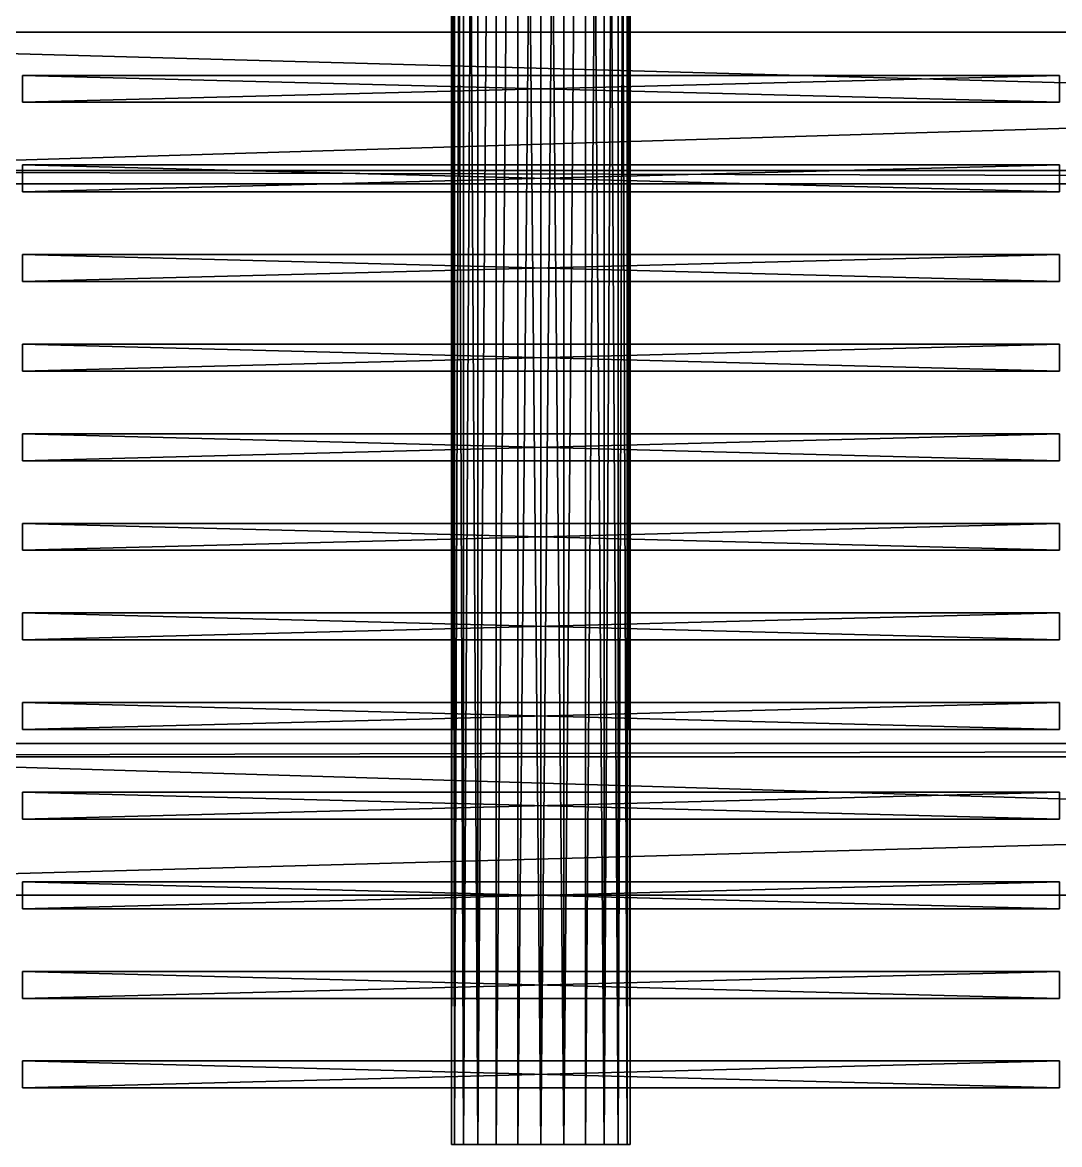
# Model space of a CAD drawing. Extents: x 0 to 11.1, y 0 to 8.
# Drawn here: x 1.344 to 1.864, y 0 to 0.564 of the extents above; entities that cross this region are included whole.
import ezdxf

# ---------------------------------------------------------------- set-up
doc = ezdxf.new("R2010")
doc.units = 0
doc.header["$LTSCALE"] = 0.0254
doc.layers.get('0').update_dxf_attribs({"color": 13, "linetype": 'CONTINUOUS'})

# ---------------------------------------------------------------- blocks, each defined once
blk = doc.blocks.new('GRUPO_326')
at = {"color": 0}
for p, q in [((0, 0, 0.04486), (0, 1.24961, 0.04486)), ((0, 0, 0.04486), (0, 1.24961, 0.04486)), ((0.00153, 0, 0.03325), (0.00153, 1.24961, 0.03325)), ((0.00153, 0, 0.05647), (0.00153, 1.24961, 0.05647)), ((0.00153, 0, 0.05647), (0.00153, 1.24961, 0.05647)), ((0.00153, 0, 0.03325), (0.00153, 1.24961, 0.03325)), ((0.00601, 0, 0.06729), (0.00601, 1.24961, 0.06729)), ((0.00601, 0, 0.06729), (0.00601, 1.24961, 0.06729)), ((0.00601, 0, 0.02243), (0.00601, 1.24961, 0.02243)), ((0.00601, 0, 0.02243), (0.00601, 1.24961, 0.02243)), ((0.01314, 0, 0.07658), (0.01314, 1.24961, 0.07658)), ((0.01314, 0, 0.01314), (0.01314, 1.24961, 0.01314)), ((0.01314, 0, 0.01314), (0.01314, 1.24961, 0.01314)), ((0.01314, 0, 0.07658), (0.01314, 1.24961, 0.07658)), ((0.02243, 0, 0.00601), (0.02243, 1.24961, 0.00601)), ((0.02243, 0, 0.08371), (0.02243, 1.24961, 0.08371)), ((0.02243, 0, 0.00601), (0.02243, 1.24961, 0.00601)), ((0.02243, 0, 0.08371), (0.02243, 1.24961, 0.08371)), ((0.03325, 0, 0.0882), (0.03325, 1.24961, 0.0882)), ((0.03325, 0, 0.0882), (0.03325, 1.24961, 0.0882)), ((0.03325, 0, 0.00153), (0.03325, 1.24961, 0.00153)), ((0.03325, 0, 0.00153), (0.03325, 1.24961, 0.00153)), ((0.04486, 0, 0.08972), (0.04486, 1.24961, 0.08972)), ((0.04486, 0, 0.08972), (0.04486, 1.24961, 0.08972)), ((0.04486, 0), (0.04486, 1.24961)), ((0.04486, 0), (0.04486, 1.24961)), ((0.05647, 0, 0.0882), (0.05647, 1.24961, 0.0882)), ((0.05647, 0, 0.0882), (0.05647, 1.24961, 0.0882)), ((0.05647, 0, 0.00153), (0.05647, 1.24961, 0.00153)), ((0.05647, 0, 0.00153), (0.05647, 1.24961, 0.00153)), ((0.06729, 0, 0.00601), (0.06729, 1.24961, 0.00601)), ((0.06729, 0, 0.08371), (0.06729, 1.24961, 0.08371)), ((0.06729, 0, 0.00601), (0.06729, 1.24961, 0.00601)), ((0.06729, 0, 0.08371), (0.06729, 1.24961, 0.08371)), ((0.07658, 0, 0.07658), (0.07658, 1.24961, 0.07658)), ((0.07658, 0, 0.01314), (0.07658, 1.24961, 0.01314)), ((0.07658, 0, 0.01314), (0.07658, 1.24961, 0.01314)), ((0.07658, 0, 0.07658), (0.07658, 1.24961, 0.07658)), ((0.08371, 0, 0.06729), (0.08371, 1.24961, 0.06729)), ((0.08371, 0, 0.06729), (0.08371, 1.24961, 0.06729)), ((0.08371, 0, 0.02243), (0.08371, 1.24961, 0.02243)), ((0.08371, 0, 0.02243), (0.08371, 1.24961, 0.02243)), ((0.0882, 0, 0.05647), (0.0882, 1.24961, 0.05647)), ((0.0882, 0, 0.05647), (0.0882, 1.24961, 0.05647)), ((0.0882, 0, 0.03325), (0.0882, 1.24961, 0.03325)), ((0.0882, 0, 0.03325), (0.0882, 1.24961, 0.03325)), ((0.08972, 0, 0.04486), (0.08972, 1.24961, 0.04486)), ((0.08972, 0, 0.04486), (0.08972, 1.24961, 0.04486))]:
    blk.add_line(p, q, dxfattribs=at)
at = {"color": 0, "extrusion": (0, 1, 0)}
blk.add_circle((-0.04486, 0.04486), 0.04486, dxfattribs=at)
blk.add_circle((-0.04486, 0.04486), 0.04486, dxfattribs=at)
blk.add_circle((-0.04486, 0.04486), 0.04486, dxfattribs=at)
blk.add_circle((-0.04486, 0.04486), 0.04486, dxfattribs=at)
blk.add_circle((-0.04486, 0.04486), 0.04486, dxfattribs=at)
blk.add_circle((-0.04486, 0.04486), 0.04486, dxfattribs=at)
blk.add_circle((-0.04486, 0.04486), 0.04486, dxfattribs=at)
blk.add_circle((-0.04486, 0.04486), 0.04486, dxfattribs=at)
blk.add_circle((-0.04486, 0.04486), 0.04486, dxfattribs=at)
blk.add_circle((-0.04486, 0.04486), 0.04486, dxfattribs=at)
blk.add_circle((-0.04486, 0.04486), 0.04486, dxfattribs=at)
blk.add_circle((-0.04486, 0.04486), 0.04486, dxfattribs=at)
blk.add_circle((-0.04486, 0.04486), 0.04486, dxfattribs=at)
blk.add_circle((-0.04486, 0.04486), 0.04486, dxfattribs=at)
blk.add_circle((-0.04486, 0.04486), 0.04486, dxfattribs=at)
blk.add_circle((-0.04486, 0.04486), 0.04486, dxfattribs=at)
blk.add_circle((-0.04486, 0.04486), 0.04486, dxfattribs=at)
blk.add_circle((-0.04486, 0.04486), 0.04486, dxfattribs=at)
blk.add_circle((-0.04486, 0.04486), 0.04486, dxfattribs=at)
blk.add_circle((-0.04486, 0.04486), 0.04486, dxfattribs=at)
blk.add_circle((-0.04486, 0.04486), 0.04486, dxfattribs=at)
blk.add_circle((-0.04486, 0.04486), 0.04486, dxfattribs=at)
blk.add_circle((-0.04486, 0.04486), 0.04486, dxfattribs=at)
blk.add_circle((-0.04486, 0.04486), 0.04486, dxfattribs=at)
blk.add_circle((-0.04486, 0.04486), 0.04486, dxfattribs=at)
at = {"color": 0}
mesh = blk.add_polyface(dxfattribs=at)
corners = [(0, 1.24961, 0.04486), (0.00153, 0, 0.03325), (0, 0, 0.04486), (0.00153, 1.24961, 0.03325)]
mesh.append_faces([[corners[k] for k in face] for face in [(0, 1, 2), (1, 0, 3)]], dxfattribs={"vtx0": -1, "color": 0})
mesh = blk.add_polyface(dxfattribs=at)
corners = [(0.00153, 1.24961, 0.05647), (0, 0, 0.04486), (0.00153, 0, 0.05647), (0, 1.24961, 0.04486)]
mesh.append_faces([[corners[k] for k in face] for face in [(0, 1, 2), (1, 0, 3)]], dxfattribs={"vtx0": -1, "color": 0})
mesh = blk.add_polyface(dxfattribs=at)
corners = [(0.00601, 1.24961, 0.06729), (0.00153, 0, 0.05647), (0.00601, 0, 0.06729), (0.00153, 1.24961, 0.05647)]
mesh.append_faces([[corners[k] for k in face] for face in [(0, 1, 2), (1, 0, 3)]], dxfattribs={"vtx0": -1, "color": 0})
mesh = blk.add_polyface(dxfattribs=at)
corners = [(0.00153, 1.24961, 0.03325), (0.00601, 0, 0.02243), (0.00153, 0, 0.03325), (0.00601, 1.24961, 0.02243)]
mesh.append_faces([[corners[k] for k in face] for face in [(0, 1, 2), (1, 0, 3)]], dxfattribs={"vtx0": -1, "color": 0})
mesh = blk.add_polyface(dxfattribs=at)
corners = [(0.01314, 1.24961, 0.07658), (0.00601, 0, 0.06729), (0.01314, 0, 0.07658), (0.00601, 1.24961, 0.06729)]
mesh.append_faces([[corners[k] for k in face] for face in [(0, 1, 2), (1, 0, 3)]], dxfattribs={"vtx0": -1, "color": 0})
mesh = blk.add_polyface(dxfattribs=at)
corners = [(0.00601, 1.24961, 0.02243), (0.01314, 0, 0.01314), (0.00601, 0, 0.02243), (0.01314, 1.24961, 0.01314)]
mesh.append_faces([[corners[k] for k in face] for face in [(0, 1, 2), (1, 0, 3)]], dxfattribs={"vtx0": -1, "color": 0})
mesh = blk.add_polyface(dxfattribs=at)
corners = [(0.02243, 1.24961, 0.00601), (0.01314, 0, 0.01314), (0.01314, 1.24961, 0.01314), (0.02243, 0, 0.00601)]
mesh.append_faces([[corners[k] for k in face] for face in [(0, 1, 2), (1, 0, 3)]], dxfattribs={"vtx0": -1, "color": 0})
mesh = blk.add_polyface(dxfattribs=at)
corners = [(0.01314, 0, 0.07658), (0.02243, 1.24961, 0.08371), (0.01314, 1.24961, 0.07658), (0.02243, 0, 0.08371)]
mesh.append_faces([[corners[k] for k in face] for face in [(0, 1, 2), (1, 0, 3)]], dxfattribs={"vtx0": -1, "color": 0})
mesh = blk.add_polyface(dxfattribs=at)
corners = [(0.02243, 0, 0.08371), (0.03325, 1.24961, 0.0882), (0.02243, 1.24961, 0.08371), (0.03325, 0, 0.0882)]
mesh.append_faces([[corners[k] for k in face] for face in [(0, 1, 2), (1, 0, 3)]], dxfattribs={"vtx0": -1, "color": 0})
mesh = blk.add_polyface(dxfattribs=at)
corners = [(0.03325, 1.24961, 0.00153), (0.02243, 0, 0.00601), (0.02243, 1.24961, 0.00601), (0.03325, 0, 0.00153)]
mesh.append_faces([[corners[k] for k in face] for face in [(0, 1, 2), (1, 0, 3)]], dxfattribs={"vtx0": -1, "color": 0})
mesh = blk.add_polyface(dxfattribs=at)
corners = [(0.04486, 0, 0.08972), (0.03325, 1.24961, 0.0882), (0.03325, 0, 0.0882), (0.04486, 1.24961, 0.08972)]
mesh.append_faces([[corners[k] for k in face] for face in [(0, 1, 2), (1, 0, 3)]], dxfattribs={"vtx0": -1, "color": 0})
mesh = blk.add_polyface(dxfattribs=at)
corners = [(0.04486, 1.24961), (0.03325, 0, 0.00153), (0.03325, 1.24961, 0.00153), (0.04486, 0)]
mesh.append_faces([[corners[k] for k in face] for face in [(0, 1, 2), (1, 0, 3)]], dxfattribs={"vtx0": -1, "color": 0})
mesh = blk.add_polyface(dxfattribs=at)
corners = [(0.05647, 0, 0.0882), (0.04486, 1.24961, 0.08972), (0.04486, 0, 0.08972), (0.05647, 1.24961, 0.0882)]
mesh.append_faces([[corners[k] for k in face] for face in [(0, 1, 2), (1, 0, 3)]], dxfattribs={"vtx0": -1, "color": 0})
mesh = blk.add_polyface(dxfattribs=at)
corners = [(0.05647, 1.24961, 0.00153), (0.04486, 0), (0.04486, 1.24961), (0.05647, 0, 0.00153)]
mesh.append_faces([[corners[k] for k in face] for face in [(0, 1, 2), (1, 0, 3)]], dxfattribs={"vtx0": -1, "color": 0})
mesh = blk.add_polyface(dxfattribs=at)
corners = [(0.05647, 0, 0.0882), (0.06729, 1.24961, 0.08371), (0.05647, 1.24961, 0.0882), (0.06729, 0, 0.08371)]
mesh.append_faces([[corners[k] for k in face] for face in [(0, 1, 2), (1, 0, 3)]], dxfattribs={"vtx0": -1, "color": 0})
mesh = blk.add_polyface(dxfattribs=at)
corners = [(0.06729, 1.24961, 0.00601), (0.05647, 0, 0.00153), (0.05647, 1.24961, 0.00153), (0.06729, 0, 0.00601)]
mesh.append_faces([[corners[k] for k in face] for face in [(0, 1, 2), (1, 0, 3)]], dxfattribs={"vtx0": -1, "color": 0})
mesh = blk.add_polyface(dxfattribs=at)
corners = [(0.07658, 1.24961, 0.01314), (0.06729, 0, 0.00601), (0.06729, 1.24961, 0.00601), (0.07658, 0, 0.01314)]
mesh.append_faces([[corners[k] for k in face] for face in [(0, 1, 2), (1, 0, 3)]], dxfattribs={"vtx0": -1, "color": 0})
mesh = blk.add_polyface(dxfattribs=at)
corners = [(0.07658, 0, 0.07658), (0.06729, 1.24961, 0.08371), (0.06729, 0, 0.08371), (0.07658, 1.24961, 0.07658)]
mesh.append_faces([[corners[k] for k in face] for face in [(0, 1, 2), (1, 0, 3)]], dxfattribs={"vtx0": -1, "color": 0})
mesh = blk.add_polyface(dxfattribs=at)
corners = [(0.08371, 1.24961, 0.06729), (0.07658, 0, 0.07658), (0.08371, 0, 0.06729), (0.07658, 1.24961, 0.07658)]
mesh.append_faces([[corners[k] for k in face] for face in [(0, 1, 2), (1, 0, 3)]], dxfattribs={"vtx0": -1, "color": 0})
mesh = blk.add_polyface(dxfattribs=at)
corners = [(0.07658, 1.24961, 0.01314), (0.08371, 0, 0.02243), (0.07658, 0, 0.01314), (0.08371, 1.24961, 0.02243)]
mesh.append_faces([[corners[k] for k in face] for face in [(0, 1, 2), (1, 0, 3)]], dxfattribs={"vtx0": -1, "color": 0})
mesh = blk.add_polyface(dxfattribs=at)
corners = [(0.0882, 1.24961, 0.05647), (0.08371, 0, 0.06729), (0.0882, 0, 0.05647), (0.08371, 1.24961, 0.06729)]
mesh.append_faces([[corners[k] for k in face] for face in [(0, 1, 2), (1, 0, 3)]], dxfattribs={"vtx0": -1, "color": 0})
mesh = blk.add_polyface(dxfattribs=at)
corners = [(0.08371, 1.24961, 0.02243), (0.0882, 0, 0.03325), (0.08371, 0, 0.02243), (0.0882, 1.24961, 0.03325)]
mesh.append_faces([[corners[k] for k in face] for face in [(0, 1, 2), (1, 0, 3)]], dxfattribs={"vtx0": -1, "color": 0})
mesh = blk.add_polyface(dxfattribs=at)
corners = [(0.08972, 1.24961, 0.04486), (0.0882, 0, 0.05647), (0.08972, 0, 0.04486), (0.0882, 1.24961, 0.05647)]
mesh.append_faces([[corners[k] for k in face] for face in [(0, 1, 2), (1, 0, 3)]], dxfattribs={"vtx0": -1, "color": 0})
mesh = blk.add_polyface(dxfattribs=at)
corners = [(0.0882, 1.24961, 0.03325), (0.08972, 0, 0.04486), (0.0882, 0, 0.03325), (0.08972, 1.24961, 0.04486)]
mesh.append_faces([[corners[k] for k in face] for face in [(0, 1, 2), (1, 0, 3)]], dxfattribs={"vtx0": -1, "color": 0})
mesh = blk.add_polyface(dxfattribs=at)
corners = [(0.05647, 0, 0.00153), (0.03325, 0, 0.00153), (0.04486, 0), (0.06729, 0, 0.00601), (0.02243, 0, 0.00601), (0.07658, 0, 0.01314), (0.01314, 0, 0.01314), (0.08371, 0, 0.02243), (0.00601, 0, 0.02243), (0.0882, 0, 0.03325), (0.00153, 0, 0.03325), (0.08972, 0, 0.04486), (0, 0, 0.04486), (0.0882, 0, 0.05647), (0.00153, 0, 0.05647), (0.08371, 0, 0.06729), (0.00601, 0, 0.06729), (0.07658, 0, 0.07658), (0.01314, 0, 0.07658), (0.06729, 0, 0.08371), (0.02243, 0, 0.08371), (0.05647, 0, 0.0882), (0.03325, 0, 0.0882), (0.04486, 0, 0.08972)]
mesh.append_faces([[corners[k] for k in face] for face in [(0, 1, 2), (22, 21, 23)]], dxfattribs={"vtx0": -1, "color": 0})
mesh.append_faces([[corners[k] for k in face] for face in [(1, 3, 4), (4, 5, 6), (6, 7, 8), (8, 9, 10), (10, 11, 12), (12, 13, 14), (14, 15, 16), (16, 17, 18), (18, 19, 20), (20, 21, 22)]], dxfattribs={"vtx0": -1, "vtx1": -1, "color": 0})
mesh.append_faces([[corners[k] for k in face] for face in [(1, 0, 3), (4, 3, 5), (6, 5, 7), (8, 7, 9), (10, 9, 11), (12, 11, 13), (14, 13, 15), (16, 15, 17), (18, 17, 19), (20, 19, 21)]], dxfattribs={"vtx0": -1, "vtx2": -1, "color": 0})
blk = doc.blocks.new('GRUPO_324')
at = {"color": 0}
for p, q in [((0, 0.94465), (0, 0.95819)), ((0, 0.95819), (0.52081, 0.95819)), ((0, 0.94465, -1.3), (0, 0.95819, -1.3)), ((0, 0.95819, -1.3), (0.52081, 0.95819, -1.3)), ((0, 0.94465), (0, 0.95819)), ((0, 0.95819), (0, 0.95819, -1.3)), ((0, 0.94465, -1.3), (0, 0.95819, -1.3)), ((0, 0.95819), (0.52081, 0.95819)), ((0, 0.95819, -1.3), (0.52081, 0.95819, -1.3)), ((0, 0.95819), (0, 0.95819, -1.3)), ((0.52081, 0.95819), (0.52081, 0.94465)), ((0.52081, 0.95819, -1.3), (0.52081, 0.94465, -1.3)), ((0.52081, 0.95819), (0.52081, 0.95819, -1.3)), ((0.52081, 0.95819), (0.52081, 0.94465)), ((0.52081, 0.95819, -1.3), (0.52081, 0.94465, -1.3)), ((0.52081, 0.95819), (0.52081, 0.95819, -1.3)), ((0.52081, 0.94465), (0, 0.94465)), ((0.52081, 0.94465, -1.3), (0, 0.94465, -1.3)), ((0, 0.94465), (0, 0.94465, -1.3)), ((0.52081, 0.94465), (0, 0.94465)), ((0, 0.94465), (0, 0.94465, -1.3)), ((0.52081, 0.94465, -1.3), (0, 0.94465, -1.3)), ((0.52081, 0.94465), (0.52081, 0.94465, -1.3)), ((0.52081, 0.94465), (0.52081, 0.94465, -1.3))]:
    blk.add_line(p, q, dxfattribs=at)
mesh = blk.add_polyface(dxfattribs=at)
corners = [(0.52081, 0.94465), (0, 0.95819), (0, 0.94465), (0.52081, 0.95819)]
mesh.append_faces([[corners[k] for k in face] for face in [(0, 1, 2), (1, 0, 3)]], dxfattribs={"vtx0": -1, "color": 0})
mesh = blk.add_polyface(dxfattribs=at)
corners = [(0.52081, 0.95819, -1.3), (0, 0.94465, -1.3), (0, 0.95819, -1.3), (0.52081, 0.94465, -1.3)]
mesh.append_faces([[corners[k] for k in face] for face in [(0, 1, 2), (1, 0, 3)]], dxfattribs={"vtx0": -1, "color": 0})
mesh = blk.add_polyface(dxfattribs=at)
corners = [(0, 0.95819), (0, 0.94465, -1.3), (0, 0.94465), (0, 0.95819, -1.3)]
mesh.append_faces([[corners[k] for k in face] for face in [(0, 1, 2), (1, 0, 3)]], dxfattribs={"vtx0": -1, "color": 0})
mesh = blk.add_polyface(dxfattribs=at)
corners = [(0, 0.95819), (0.52081, 0.95819, -1.3), (0, 0.95819, -1.3), (0.52081, 0.95819)]
mesh.append_faces([[corners[k] for k in face] for face in [(0, 1, 2), (1, 0, 3)]], dxfattribs={"vtx0": -1, "color": 0})
mesh = blk.add_polyface(dxfattribs=at)
corners = [(0.52081, 0.95819, -1.3), (0.52081, 0.94465), (0.52081, 0.94465, -1.3), (0.52081, 0.95819)]
mesh.append_faces([[corners[k] for k in face] for face in [(0, 1, 2), (1, 0, 3)]], dxfattribs={"vtx0": -1, "color": 0})
mesh = blk.add_polyface(dxfattribs=at)
corners = [(0.52081, 0.94465), (0, 0.94465, -1.3), (0.52081, 0.94465, -1.3), (0, 0.94465)]
mesh.append_faces([[corners[k] for k in face] for face in [(0, 1, 2), (1, 0, 3)]], dxfattribs={"vtx0": -1, "color": 0})
blk = doc.blocks.new('GRUPO_325')
at = {"color": 0}
for p, q in [((0, 0, 0.04486), (0, 1.24961, 0.04486)), ((0, 0, 0.04486), (0, 1.24961, 0.04486)), ((0.00153, 0, 0.03325), (0.00153, 1.24961, 0.03325)), ((0.00153, 0, 0.05647), (0.00153, 1.24961, 0.05647)), ((0.00153, 0, 0.05647), (0.00153, 1.24961, 0.05647)), ((0.00153, 0, 0.03325), (0.00153, 1.24961, 0.03325)), ((0.00601, 0, 0.06729), (0.00601, 1.24961, 0.06729)), ((0.00601, 0, 0.06729), (0.00601, 1.24961, 0.06729)), ((0.00601, 0, 0.02243), (0.00601, 1.24961, 0.02243)), ((0.00601, 0, 0.02243), (0.00601, 1.24961, 0.02243)), ((0.01314, 0, 0.07658), (0.01314, 1.24961, 0.07658)), ((0.01314, 0, 0.01314), (0.01314, 1.24961, 0.01314)), ((0.01314, 0, 0.01314), (0.01314, 1.24961, 0.01314)), ((0.01314, 0, 0.07658), (0.01314, 1.24961, 0.07658)), ((0.02243, 0, 0.00601), (0.02243, 1.24961, 0.00601)), ((0.02243, 0, 0.08371), (0.02243, 1.24961, 0.08371)), ((0.02243, 0, 0.00601), (0.02243, 1.24961, 0.00601)), ((0.02243, 0, 0.08371), (0.02243, 1.24961, 0.08371)), ((0.03325, 0, 0.0882), (0.03325, 1.24961, 0.0882)), ((0.03325, 0, 0.0882), (0.03325, 1.24961, 0.0882)), ((0.03325, 0, 0.00153), (0.03325, 1.24961, 0.00153)), ((0.03325, 0, 0.00153), (0.03325, 1.24961, 0.00153)), ((0.04486, 0, 0.08972), (0.04486, 1.24961, 0.08972)), ((0.04486, 0, 0.08972), (0.04486, 1.24961, 0.08972)), ((0.04486, 0), (0.04486, 1.24961)), ((0.04486, 0), (0.04486, 1.24961)), ((0.05647, 0, 0.0882), (0.05647, 1.24961, 0.0882)), ((0.05647, 0, 0.0882), (0.05647, 1.24961, 0.0882)), ((0.05647, 0, 0.00153), (0.05647, 1.24961, 0.00153)), ((0.05647, 0, 0.00153), (0.05647, 1.24961, 0.00153)), ((0.06729, 0, 0.00601), (0.06729, 1.24961, 0.00601)), ((0.06729, 0, 0.08371), (0.06729, 1.24961, 0.08371)), ((0.06729, 0, 0.00601), (0.06729, 1.24961, 0.00601)), ((0.06729, 0, 0.08371), (0.06729, 1.24961, 0.08371)), ((0.07658, 0, 0.07658), (0.07658, 1.24961, 0.07658)), ((0.07658, 0, 0.01314), (0.07658, 1.24961, 0.01314)), ((0.07658, 0, 0.01314), (0.07658, 1.24961, 0.01314)), ((0.07658, 0, 0.07658), (0.07658, 1.24961, 0.07658)), ((0.08371, 0, 0.06729), (0.08371, 1.24961, 0.06729)), ((0.08371, 0, 0.06729), (0.08371, 1.24961, 0.06729)), ((0.08371, 0, 0.02243), (0.08371, 1.24961, 0.02243)), ((0.08371, 0, 0.02243), (0.08371, 1.24961, 0.02243)), ((0.0882, 0, 0.05647), (0.0882, 1.24961, 0.05647)), ((0.0882, 0, 0.05647), (0.0882, 1.24961, 0.05647)), ((0.0882, 0, 0.03325), (0.0882, 1.24961, 0.03325)), ((0.0882, 0, 0.03325), (0.0882, 1.24961, 0.03325)), ((0.08972, 0, 0.04486), (0.08972, 1.24961, 0.04486)), ((0.08972, 0, 0.04486), (0.08972, 1.24961, 0.04486))]:
    blk.add_line(p, q, dxfattribs=at)
at = {"color": 0, "extrusion": (0, 1, 0)}
blk.add_circle((-0.04486, 0.04486), 0.04486, dxfattribs=at)
blk.add_circle((-0.04486, 0.04486), 0.04486, dxfattribs=at)
blk.add_circle((-0.04486, 0.04486), 0.04486, dxfattribs=at)
blk.add_circle((-0.04486, 0.04486), 0.04486, dxfattribs=at)
blk.add_circle((-0.04486, 0.04486), 0.04486, dxfattribs=at)
blk.add_circle((-0.04486, 0.04486), 0.04486, dxfattribs=at)
blk.add_circle((-0.04486, 0.04486), 0.04486, dxfattribs=at)
blk.add_circle((-0.04486, 0.04486), 0.04486, dxfattribs=at)
blk.add_circle((-0.04486, 0.04486), 0.04486, dxfattribs=at)
blk.add_circle((-0.04486, 0.04486), 0.04486, dxfattribs=at)
blk.add_circle((-0.04486, 0.04486), 0.04486, dxfattribs=at)
blk.add_circle((-0.04486, 0.04486), 0.04486, dxfattribs=at)
blk.add_circle((-0.04486, 0.04486), 0.04486, dxfattribs=at)
blk.add_circle((-0.04486, 0.04486), 0.04486, dxfattribs=at)
blk.add_circle((-0.04486, 0.04486), 0.04486, dxfattribs=at)
blk.add_circle((-0.04486, 0.04486), 0.04486, dxfattribs=at)
blk.add_circle((-0.04486, 0.04486), 0.04486, dxfattribs=at)
blk.add_circle((-0.04486, 0.04486), 0.04486, dxfattribs=at)
blk.add_circle((-0.04486, 0.04486), 0.04486, dxfattribs=at)
blk.add_circle((-0.04486, 0.04486), 0.04486, dxfattribs=at)
blk.add_circle((-0.04486, 0.04486), 0.04486, dxfattribs=at)
blk.add_circle((-0.04486, 0.04486), 0.04486, dxfattribs=at)
blk.add_circle((-0.04486, 0.04486), 0.04486, dxfattribs=at)
blk.add_circle((-0.04486, 0.04486), 0.04486, dxfattribs=at)
blk.add_circle((-0.04486, 0.04486), 0.04486, dxfattribs=at)
at = {"color": 0}
mesh = blk.add_polyface(dxfattribs=at)
corners = [(0, 1.24961, 0.04486), (0.00153, 0, 0.03325), (0, 0, 0.04486), (0.00153, 1.24961, 0.03325)]
mesh.append_faces([[corners[k] for k in face] for face in [(0, 1, 2), (1, 0, 3)]], dxfattribs={"vtx0": -1, "color": 0})
mesh = blk.add_polyface(dxfattribs=at)
corners = [(0.00153, 1.24961, 0.05647), (0, 0, 0.04486), (0.00153, 0, 0.05647), (0, 1.24961, 0.04486)]
mesh.append_faces([[corners[k] for k in face] for face in [(0, 1, 2), (1, 0, 3)]], dxfattribs={"vtx0": -1, "color": 0})
mesh = blk.add_polyface(dxfattribs=at)
corners = [(0.00601, 1.24961, 0.06729), (0.00153, 0, 0.05647), (0.00601, 0, 0.06729), (0.00153, 1.24961, 0.05647)]
mesh.append_faces([[corners[k] for k in face] for face in [(0, 1, 2), (1, 0, 3)]], dxfattribs={"vtx0": -1, "color": 0})
mesh = blk.add_polyface(dxfattribs=at)
corners = [(0.00153, 1.24961, 0.03325), (0.00601, 0, 0.02243), (0.00153, 0, 0.03325), (0.00601, 1.24961, 0.02243)]
mesh.append_faces([[corners[k] for k in face] for face in [(0, 1, 2), (1, 0, 3)]], dxfattribs={"vtx0": -1, "color": 0})
mesh = blk.add_polyface(dxfattribs=at)
corners = [(0.01314, 1.24961, 0.07658), (0.00601, 0, 0.06729), (0.01314, 0, 0.07658), (0.00601, 1.24961, 0.06729)]
mesh.append_faces([[corners[k] for k in face] for face in [(0, 1, 2), (1, 0, 3)]], dxfattribs={"vtx0": -1, "color": 0})
mesh = blk.add_polyface(dxfattribs=at)
corners = [(0.00601, 1.24961, 0.02243), (0.01314, 0, 0.01314), (0.00601, 0, 0.02243), (0.01314, 1.24961, 0.01314)]
mesh.append_faces([[corners[k] for k in face] for face in [(0, 1, 2), (1, 0, 3)]], dxfattribs={"vtx0": -1, "color": 0})
mesh = blk.add_polyface(dxfattribs=at)
corners = [(0.02243, 1.24961, 0.00601), (0.01314, 0, 0.01314), (0.01314, 1.24961, 0.01314), (0.02243, 0, 0.00601)]
mesh.append_faces([[corners[k] for k in face] for face in [(0, 1, 2), (1, 0, 3)]], dxfattribs={"vtx0": -1, "color": 0})
mesh = blk.add_polyface(dxfattribs=at)
corners = [(0.01314, 0, 0.07658), (0.02243, 1.24961, 0.08371), (0.01314, 1.24961, 0.07658), (0.02243, 0, 0.08371)]
mesh.append_faces([[corners[k] for k in face] for face in [(0, 1, 2), (1, 0, 3)]], dxfattribs={"vtx0": -1, "color": 0})
mesh = blk.add_polyface(dxfattribs=at)
corners = [(0.02243, 0, 0.08371), (0.03325, 1.24961, 0.0882), (0.02243, 1.24961, 0.08371), (0.03325, 0, 0.0882)]
mesh.append_faces([[corners[k] for k in face] for face in [(0, 1, 2), (1, 0, 3)]], dxfattribs={"vtx0": -1, "color": 0})
mesh = blk.add_polyface(dxfattribs=at)
corners = [(0.03325, 1.24961, 0.00153), (0.02243, 0, 0.00601), (0.02243, 1.24961, 0.00601), (0.03325, 0, 0.00153)]
mesh.append_faces([[corners[k] for k in face] for face in [(0, 1, 2), (1, 0, 3)]], dxfattribs={"vtx0": -1, "color": 0})
mesh = blk.add_polyface(dxfattribs=at)
corners = [(0.04486, 0, 0.08972), (0.03325, 1.24961, 0.0882), (0.03325, 0, 0.0882), (0.04486, 1.24961, 0.08972)]
mesh.append_faces([[corners[k] for k in face] for face in [(0, 1, 2), (1, 0, 3)]], dxfattribs={"vtx0": -1, "color": 0})
mesh = blk.add_polyface(dxfattribs=at)
corners = [(0.04486, 1.24961), (0.03325, 0, 0.00153), (0.03325, 1.24961, 0.00153), (0.04486, 0)]
mesh.append_faces([[corners[k] for k in face] for face in [(0, 1, 2), (1, 0, 3)]], dxfattribs={"vtx0": -1, "color": 0})
mesh = blk.add_polyface(dxfattribs=at)
corners = [(0.05647, 0, 0.0882), (0.04486, 1.24961, 0.08972), (0.04486, 0, 0.08972), (0.05647, 1.24961, 0.0882)]
mesh.append_faces([[corners[k] for k in face] for face in [(0, 1, 2), (1, 0, 3)]], dxfattribs={"vtx0": -1, "color": 0})
mesh = blk.add_polyface(dxfattribs=at)
corners = [(0.05647, 1.24961, 0.00153), (0.04486, 0), (0.04486, 1.24961), (0.05647, 0, 0.00153)]
mesh.append_faces([[corners[k] for k in face] for face in [(0, 1, 2), (1, 0, 3)]], dxfattribs={"vtx0": -1, "color": 0})
mesh = blk.add_polyface(dxfattribs=at)
corners = [(0.05647, 0, 0.0882), (0.06729, 1.24961, 0.08371), (0.05647, 1.24961, 0.0882), (0.06729, 0, 0.08371)]
mesh.append_faces([[corners[k] for k in face] for face in [(0, 1, 2), (1, 0, 3)]], dxfattribs={"vtx0": -1, "color": 0})
mesh = blk.add_polyface(dxfattribs=at)
corners = [(0.06729, 1.24961, 0.00601), (0.05647, 0, 0.00153), (0.05647, 1.24961, 0.00153), (0.06729, 0, 0.00601)]
mesh.append_faces([[corners[k] for k in face] for face in [(0, 1, 2), (1, 0, 3)]], dxfattribs={"vtx0": -1, "color": 0})
mesh = blk.add_polyface(dxfattribs=at)
corners = [(0.07658, 1.24961, 0.01314), (0.06729, 0, 0.00601), (0.06729, 1.24961, 0.00601), (0.07658, 0, 0.01314)]
mesh.append_faces([[corners[k] for k in face] for face in [(0, 1, 2), (1, 0, 3)]], dxfattribs={"vtx0": -1, "color": 0})
mesh = blk.add_polyface(dxfattribs=at)
corners = [(0.07658, 0, 0.07658), (0.06729, 1.24961, 0.08371), (0.06729, 0, 0.08371), (0.07658, 1.24961, 0.07658)]
mesh.append_faces([[corners[k] for k in face] for face in [(0, 1, 2), (1, 0, 3)]], dxfattribs={"vtx0": -1, "color": 0})
mesh = blk.add_polyface(dxfattribs=at)
corners = [(0.08371, 1.24961, 0.06729), (0.07658, 0, 0.07658), (0.08371, 0, 0.06729), (0.07658, 1.24961, 0.07658)]
mesh.append_faces([[corners[k] for k in face] for face in [(0, 1, 2), (1, 0, 3)]], dxfattribs={"vtx0": -1, "color": 0})
mesh = blk.add_polyface(dxfattribs=at)
corners = [(0.07658, 1.24961, 0.01314), (0.08371, 0, 0.02243), (0.07658, 0, 0.01314), (0.08371, 1.24961, 0.02243)]
mesh.append_faces([[corners[k] for k in face] for face in [(0, 1, 2), (1, 0, 3)]], dxfattribs={"vtx0": -1, "color": 0})
mesh = blk.add_polyface(dxfattribs=at)
corners = [(0.0882, 1.24961, 0.05647), (0.08371, 0, 0.06729), (0.0882, 0, 0.05647), (0.08371, 1.24961, 0.06729)]
mesh.append_faces([[corners[k] for k in face] for face in [(0, 1, 2), (1, 0, 3)]], dxfattribs={"vtx0": -1, "color": 0})
mesh = blk.add_polyface(dxfattribs=at)
corners = [(0.08371, 1.24961, 0.02243), (0.0882, 0, 0.03325), (0.08371, 0, 0.02243), (0.0882, 1.24961, 0.03325)]
mesh.append_faces([[corners[k] for k in face] for face in [(0, 1, 2), (1, 0, 3)]], dxfattribs={"vtx0": -1, "color": 0})
mesh = blk.add_polyface(dxfattribs=at)
corners = [(0.08972, 1.24961, 0.04486), (0.0882, 0, 0.05647), (0.08972, 0, 0.04486), (0.0882, 1.24961, 0.05647)]
mesh.append_faces([[corners[k] for k in face] for face in [(0, 1, 2), (1, 0, 3)]], dxfattribs={"vtx0": -1, "color": 0})
mesh = blk.add_polyface(dxfattribs=at)
corners = [(0.0882, 1.24961, 0.03325), (0.08972, 0, 0.04486), (0.0882, 0, 0.03325), (0.08972, 1.24961, 0.04486)]
mesh.append_faces([[corners[k] for k in face] for face in [(0, 1, 2), (1, 0, 3)]], dxfattribs={"vtx0": -1, "color": 0})
mesh = blk.add_polyface(dxfattribs=at)
corners = [(0.05647, 0, 0.00153), (0.03325, 0, 0.00153), (0.04486, 0), (0.06729, 0, 0.00601), (0.02243, 0, 0.00601), (0.07658, 0, 0.01314), (0.01314, 0, 0.01314), (0.08371, 0, 0.02243), (0.00601, 0, 0.02243), (0.0882, 0, 0.03325), (0.00153, 0, 0.03325), (0.08972, 0, 0.04486), (0, 0, 0.04486), (0.0882, 0, 0.05647), (0.00153, 0, 0.05647), (0.08371, 0, 0.06729), (0.00601, 0, 0.06729), (0.07658, 0, 0.07658), (0.01314, 0, 0.07658), (0.06729, 0, 0.08371), (0.02243, 0, 0.08371), (0.05647, 0, 0.0882), (0.03325, 0, 0.0882), (0.04486, 0, 0.08972)]
mesh.append_faces([[corners[k] for k in face] for face in [(0, 1, 2), (22, 21, 23)]], dxfattribs={"vtx0": -1, "color": 0})
mesh.append_faces([[corners[k] for k in face] for face in [(1, 3, 4), (4, 5, 6), (6, 7, 8), (8, 9, 10), (10, 11, 12), (12, 13, 14), (14, 15, 16), (16, 17, 18), (18, 19, 20), (20, 21, 22)]], dxfattribs={"vtx0": -1, "vtx1": -1, "color": 0})
mesh.append_faces([[corners[k] for k in face] for face in [(1, 0, 3), (4, 3, 5), (6, 5, 7), (8, 7, 9), (10, 9, 11), (12, 11, 13), (14, 13, 15), (16, 15, 17), (18, 17, 19), (20, 19, 21)]], dxfattribs={"vtx0": -1, "vtx2": -1, "color": 0})
blk = doc.blocks.new('ALETA_TRAFO')
at = {"color": 0}
for name, p in [('GRUPO_326', (0.21548, 0, 1.25514)), ('GRUPO_325', (0.21548, 0, -0.04486)), ('GRUPO_324', (0, -0.42122, 1.3)), ('GRUPO_324', (0, -0.46622, 1.3)), ('GRUPO_324', (0, -0.51122, 1.3)), ('GRUPO_324', (0, -0.55622, 1.3)), ('GRUPO_324', (0, -0.60122, 1.3)), ('GRUPO_324', (0, -0.64622, 1.3)), ('GRUPO_324', (0, -0.69122, 1.3)), ('GRUPO_324', (0, -0.73622, 1.3)), ('GRUPO_324', (0, -0.78122, 1.3)), ('GRUPO_324', (0, -0.82622, 1.3)), ('GRUPO_324', (0, -0.87122, 1.3)), ('GRUPO_324', (0, -0.91622, 1.3))]:
    blk.add_blockref(name, p, dxfattribs=at)
blk = doc.blocks.new('GRUPO_321')
at = {"color": 0}
for p, q in [((0.06941, 0.01575, -2.23046), (0.06941, 0.08516, -2.23046)), ((0.06941, 0.08516, -2.23046), (0.07618, 0.08516, -2.23046)), ((0.06941, 0.08516, 0.28), (0.07618, 0.08516, 0.28)), ((0.06941, 0.01575, 0.28), (0.06941, 0.08516, 0.28)), ((0.06941, 0.08516, -2.23046), (0.07618, 0.08516, -2.23046)), ((0.06941, 0.08516, -2.23046), (0.06941, 0.08516, 0.28)), ((0.06941, 0.08516, 0.28), (0.07618, 0.08516, 0.28)), ((0.06941, 0.01575, -2.23046), (0.06941, 0.08516, -2.23046)), ((0.06941, 0.01575, 0.28), (0.06941, 0.08516, 0.28)), ((0.06941, 0.08516, -2.23046), (0.06941, 0.08516, 0.28)), ((0.07618, 0.08516, -2.23046), (0.07618, 0, -2.23046)), ((0.07618, 0.08516, 0.28), (0.07618, 0, 0.28)), ((0.07618, 0.08516, -2.23046), (0.07618, 0, -2.23046)), ((0.07618, 0.08516, -2.23046), (0.07618, 0.08516, 0.28)), ((0.07618, 0.08516, 0.28), (0.07618, 0, 0.28)), ((0.07618, 0.08516, -2.23046), (0.07618, 0.08516, 0.28)), ((0, 0.01575, -2.23046), (0, 0, -2.23046)), ((0.06941, 0.01575, -2.23046), (0, 0.01575, -2.23046)), ((0.06941, 0.01575, 0.28), (0, 0.01575, 0.28)), ((0, 0.01575, 0.28), (0, 0, 0.28)), ((0.06941, 0.01575, -2.23046), (0, 0.01575, -2.23046)), ((0, 0.01575, -2.23046), (0, 0.01575, 0.28)), ((0.06941, 0.01575, 0.28), (0, 0.01575, 0.28)), ((0, 0.01575, -2.23046), (0, 0, -2.23046)), ((0, 0.01575, 0.28), (0, 0, 0.28)), ((0, 0.01575, -2.23046), (0, 0.01575, 0.28)), ((0.06941, 0.01575, -2.23046), (0.06941, 0.01575, 0.28)), ((0.06941, 0.01575, -2.23046), (0.06941, 0.01575, 0.28)), ((0, 0, 0.28), (0.07618, 0, 0.28)), ((0, 0, -2.23046), (0, 0, 0.28)), ((0, 0, 0.28), (0.07618, 0, 0.28)), ((0, 0, -2.23046), (0, 0, 0.28)), ((0.07618, 0, -2.23046), (0.07618, 0, 0.28)), ((0.07618, 0, -2.23046), (0.07618, 0, 0.28)), ((0, 0, -2.23046), (0.07618, 0, -2.23046)), ((0, 0, -2.23046), (0.07618, 0, -2.23046))]:
    blk.add_line(p, q, dxfattribs=at)
mesh = blk.add_polyface(dxfattribs=at)
corners = [(0.07618, 0.08516, -2.23046), (0.06941, 0.01575, -2.23046), (0.06941, 0.08516, -2.23046), (0, 0, -2.23046), (0, 0.01575, -2.23046), (0.07618, 0, -2.23046)]
mesh.append_faces([[corners[k] for k in face] for face in [(0, 1, 2), (1, 3, 4)]], dxfattribs={"vtx0": -1, "color": 0})
mesh.append_faces([[corners[k] for k in face] for face in [(3, 1, 5), (5, 1, 0)]], dxfattribs={"vtx0": -1, "vtx1": -1, "color": 0})
mesh = blk.add_polyface(dxfattribs=at)
corners = [(0.07618, 0, 0.28), (0, 0.01575, 0.28), (0, 0, 0.28), (0.06941, 0.01575, 0.28), (0.06941, 0.08516, 0.28), (0.07618, 0.08516, 0.28)]
mesh.append_faces([[corners[k] for k in face] for face in [(0, 1, 2), (4, 0, 5)]], dxfattribs={"vtx0": -1, "color": 0})
mesh.append_faces([[corners[k] for k in face] for face in [(1, 0, 3), (3, 0, 4)]], dxfattribs={"vtx0": -1, "vtx1": -1, "color": 0})
mesh = blk.add_polyface(dxfattribs=at)
corners = [(0.06941, 0.08516, 0.28), (0.07618, 0.08516, -2.23046), (0.06941, 0.08516, -2.23046), (0.07618, 0.08516, 0.28)]
mesh.append_faces([[corners[k] for k in face] for face in [(0, 1, 2), (1, 0, 3)]], dxfattribs={"vtx0": -1, "color": 0})
mesh = blk.add_polyface(dxfattribs=at)
corners = [(0.06941, 0.01575, 0.28), (0.06941, 0.08516, -2.23046), (0.06941, 0.01575, -2.23046), (0.06941, 0.08516, 0.28)]
mesh.append_faces([[corners[k] for k in face] for face in [(0, 1, 2), (1, 0, 3)]], dxfattribs={"vtx0": -1, "color": 0})
mesh = blk.add_polyface(dxfattribs=at)
corners = [(0.07618, 0.08516, -2.23046), (0.07618, 0, 0.28), (0.07618, 0, -2.23046), (0.07618, 0.08516, 0.28)]
mesh.append_faces([[corners[k] for k in face] for face in [(0, 1, 2), (1, 0, 3)]], dxfattribs={"vtx0": -1, "color": 0})
mesh = blk.add_polyface(dxfattribs=at)
corners = [(0, 0.01575, 0.28), (0.06941, 0.01575, -2.23046), (0, 0.01575, -2.23046), (0.06941, 0.01575, 0.28)]
mesh.append_faces([[corners[k] for k in face] for face in [(0, 1, 2), (1, 0, 3)]], dxfattribs={"vtx0": -1, "color": 0})
mesh = blk.add_polyface(dxfattribs=at)
corners = [(0, 0, 0.28), (0, 0.01575, -2.23046), (0, 0, -2.23046), (0, 0.01575, 0.28)]
mesh.append_faces([[corners[k] for k in face] for face in [(0, 1, 2), (1, 0, 3)]], dxfattribs={"vtx0": -1, "color": 0})
mesh = blk.add_polyface(dxfattribs=at)
corners = [(0.07618, 0, 0.28), (0, 0, -2.23046), (0.07618, 0, -2.23046), (0, 0, 0.28)]
mesh.append_faces([[corners[k] for k in face] for face in [(0, 1, 2), (1, 0, 3)]], dxfattribs={"vtx0": -1, "color": 0})
blk = doc.blocks.new('GRUPO_322')
at = {"color": 0}
for p, q in [((0.06941, 0.01575, -2.23046), (0.06941, 0.08516, -2.23046)), ((0.06941, 0.08516, -2.23046), (0.07618, 0.08516, -2.23046)), ((0.06941, 0.08516, 0.28), (0.07618, 0.08516, 0.28)), ((0.06941, 0.01575, 0.28), (0.06941, 0.08516, 0.28)), ((0.06941, 0.01575, -2.23046), (0.06941, 0.08516, -2.23046)), ((0.06941, 0.01575, 0.28), (0.06941, 0.08516, 0.28)), ((0.06941, 0.08516, -2.23046), (0.06941, 0.08516, 0.28)), ((0.06941, 0.08516, -2.23046), (0.07618, 0.08516, -2.23046)), ((0.06941, 0.08516, -2.23046), (0.06941, 0.08516, 0.28)), ((0.06941, 0.08516, 0.28), (0.07618, 0.08516, 0.28)), ((0.07618, 0.08516, -2.23046), (0.07618, 0, -2.23046)), ((0.07618, 0.08516, 0.28), (0.07618, 0, 0.28)), ((0.07618, 0.08516, -2.23046), (0.07618, 0, -2.23046)), ((0.07618, 0.08516, -2.23046), (0.07618, 0.08516, 0.28)), ((0.07618, 0.08516, 0.28), (0.07618, 0, 0.28)), ((0.07618, 0.08516, -2.23046), (0.07618, 0.08516, 0.28)), ((0, 0.01575, -2.23046), (0, 0, -2.23046)), ((0.06941, 0.01575, -2.23046), (0, 0.01575, -2.23046)), ((0.06941, 0.01575, 0.28), (0, 0.01575, 0.28)), ((0, 0.01575, 0.28), (0, 0, 0.28)), ((0, 0.01575, -2.23046), (0, 0, -2.23046)), ((0, 0.01575, 0.28), (0, 0, 0.28)), ((0, 0.01575, -2.23046), (0, 0.01575, 0.28)), ((0.06941, 0.01575, -2.23046), (0, 0.01575, -2.23046)), ((0, 0.01575, -2.23046), (0, 0.01575, 0.28)), ((0.06941, 0.01575, 0.28), (0, 0.01575, 0.28)), ((0.06941, 0.01575, -2.23046), (0.06941, 0.01575, 0.28)), ((0.06941, 0.01575, -2.23046), (0.06941, 0.01575, 0.28)), ((0, 0, -2.23046), (0.07618, 0, -2.23046)), ((0, 0, 0.28), (0.07618, 0, 0.28)), ((0, 0, -2.23046), (0.07618, 0, -2.23046)), ((0, 0, 0.28), (0.07618, 0, 0.28)), ((0, 0, -2.23046), (0, 0, 0.28)), ((0, 0, -2.23046), (0, 0, 0.28)), ((0.07618, 0, -2.23046), (0.07618, 0, 0.28)), ((0.07618, 0, -2.23046), (0.07618, 0, 0.28))]:
    blk.add_line(p, q, dxfattribs=at)
mesh = blk.add_polyface(dxfattribs=at)
corners = [(0.07618, 0.08516, -2.23046), (0.06941, 0.01575, -2.23046), (0.06941, 0.08516, -2.23046), (0.07618, 0, -2.23046), (0, 0.01575, -2.23046), (0, 0, -2.23046)]
mesh.append_faces([[corners[k] for k in face] for face in [(0, 1, 2), (4, 3, 5)]], dxfattribs={"vtx0": -1, "color": 0})
mesh.append_faces([[corners[k] for k in face] for face in [(1, 0, 3), (3, 4, 1)]], dxfattribs={"vtx0": -1, "vtx2": -1, "color": 0})
mesh = blk.add_polyface(dxfattribs=at)
corners = [(0.07618, 0, 0.28), (0, 0.01575, 0.28), (0, 0, 0.28), (0.06941, 0.01575, 0.28), (0.06941, 0.08516, 0.28), (0.07618, 0.08516, 0.28)]
mesh.append_faces([[corners[k] for k in face] for face in [(0, 1, 2), (4, 0, 5)]], dxfattribs={"vtx0": -1, "color": 0})
mesh.append_faces([[corners[k] for k in face] for face in [(1, 0, 3), (3, 0, 4)]], dxfattribs={"vtx0": -1, "vtx1": -1, "color": 0})
mesh = blk.add_polyface(dxfattribs=at)
corners = [(0.06941, 0.08516, 0.28), (0.06941, 0.01575, -2.23046), (0.06941, 0.01575, 0.28), (0.06941, 0.08516, -2.23046)]
mesh.append_faces([[corners[k] for k in face] for face in [(0, 1, 2), (1, 0, 3)]], dxfattribs={"vtx0": -1, "color": 0})
mesh = blk.add_polyface(dxfattribs=at)
corners = [(0.06941, 0.08516, 0.28), (0.07618, 0.08516, -2.23046), (0.06941, 0.08516, -2.23046), (0.07618, 0.08516, 0.28)]
mesh.append_faces([[corners[k] for k in face] for face in [(0, 1, 2), (1, 0, 3)]], dxfattribs={"vtx0": -1, "color": 0})
mesh = blk.add_polyface(dxfattribs=at)
corners = [(0.07618, 0.08516, -2.23046), (0.07618, 0, 0.28), (0.07618, 0, -2.23046), (0.07618, 0.08516, 0.28)]
mesh.append_faces([[corners[k] for k in face] for face in [(0, 1, 2), (1, 0, 3)]], dxfattribs={"vtx0": -1, "color": 0})
mesh = blk.add_polyface(dxfattribs=at)
corners = [(0, 0.01575, 0.28), (0, 0, -2.23046), (0, 0, 0.28), (0, 0.01575, -2.23046)]
mesh.append_faces([[corners[k] for k in face] for face in [(0, 1, 2), (1, 0, 3)]], dxfattribs={"vtx0": -1, "color": 0})
mesh = blk.add_polyface(dxfattribs=at)
corners = [(0, 0.01575, 0.28), (0.06941, 0.01575, -2.23046), (0, 0.01575, -2.23046), (0.06941, 0.01575, 0.28)]
mesh.append_faces([[corners[k] for k in face] for face in [(0, 1, 2), (1, 0, 3)]], dxfattribs={"vtx0": -1, "color": 0})
mesh = blk.add_polyface(dxfattribs=at)
corners = [(0.07618, 0, 0.28), (0, 0, -2.23046), (0.07618, 0, -2.23046), (0, 0, 0.28)]
mesh.append_faces([[corners[k] for k in face] for face in [(0, 1, 2), (1, 0, 3)]], dxfattribs={"vtx0": -1, "color": 0})
blk = doc.blocks.new('GRUPO_313')
at = {"color": 0}
for p, q in [((0, 0.00846), (0.28102, 0.00846)), ((0, 0), (0, 0.00846)), ((0, 0.00846, 0.28), (0.28102, 0.00846, 0.28)), ((0, 0, 0.28), (0, 0.00846, 0.28)), ((0, 0.00846), (0.28102, 0.00846)), ((0, 0.00846), (0, 0.00846, 0.28)), ((0, 0.00846, 0.28), (0.28102, 0.00846, 0.28)), ((0, 0), (0, 0.00846)), ((0, 0, 0.28), (0, 0.00846, 0.28)), ((0, 0.00846), (0, 0.00846, 0.28)), ((0.28102, 0.00846), (0.28102, 0)), ((0.28102, 0.00846, 0.28), (0.28102, 0, 0.28)), ((0.28102, 0.00846), (0.28102, 0.00846, 0.28)), ((0.28102, 0.00846), (0.28102, 0)), ((0.28102, 0.00846), (0.28102, 0.00846, 0.28)), ((0.28102, 0.00846, 0.28), (0.28102, 0, 0.28)), ((0.28102, 0), (0, 0)), ((0.28102, 0, 0.28), (0, 0, 0.28)), ((0.28102, 0), (0, 0)), ((0.28102, 0, 0.28), (0, 0, 0.28)), ((0, 0), (0, 0, 0.28)), ((0, 0), (0, 0, 0.28)), ((0.28102, 0), (0.28102, 0, 0.28)), ((0.28102, 0), (0.28102, 0, 0.28))]:
    blk.add_line(p, q, dxfattribs=at)
mesh = blk.add_polyface(dxfattribs=at)
corners = [(0.28102, 0.00846), (0, 0), (0, 0.00846), (0.28102, 0)]
mesh.append_faces([[corners[k] for k in face] for face in [(0, 1, 2), (1, 0, 3)]], dxfattribs={"vtx0": -1, "color": 0})
mesh = blk.add_polyface(dxfattribs=at)
corners = [(0.28102, 0, 0.28), (0, 0.00846, 0.28), (0, 0, 0.28), (0.28102, 0.00846, 0.28)]
mesh.append_faces([[corners[k] for k in face] for face in [(0, 1, 2), (1, 0, 3)]], dxfattribs={"vtx0": -1, "color": 0})
mesh = blk.add_polyface(dxfattribs=at)
corners = [(0, 0.00846, 0.28), (0.28102, 0.00846), (0, 0.00846), (0.28102, 0.00846, 0.28)]
mesh.append_faces([[corners[k] for k in face] for face in [(0, 1, 2), (1, 0, 3)]], dxfattribs={"vtx0": -1, "color": 0})
mesh = blk.add_polyface(dxfattribs=at)
corners = [(0, 0.00846, 0.28), (0, 0), (0, 0, 0.28), (0, 0.00846)]
mesh.append_faces([[corners[k] for k in face] for face in [(0, 1, 2), (1, 0, 3)]], dxfattribs={"vtx0": -1, "color": 0})
mesh = blk.add_polyface(dxfattribs=at)
corners = [(0.28102, 0.00846), (0.28102, 0, 0.28), (0.28102, 0), (0.28102, 0.00846, 0.28)]
mesh.append_faces([[corners[k] for k in face] for face in [(0, 1, 2), (1, 0, 3)]], dxfattribs={"vtx0": -1, "color": 0})
mesh = blk.add_polyface(dxfattribs=at)
corners = [(0.28102, 0, 0.28), (0, 0), (0.28102, 0), (0, 0, 0.28)]
mesh.append_faces([[corners[k] for k in face] for face in [(0, 1, 2), (1, 0, 3)]], dxfattribs={"vtx0": -1, "color": 0})
blk = doc.blocks.new('GRUPO_327')
at = {"color": 0}
for name, p in [('GRUPO_322', (0, 0, 0.27)), ('GRUPO_313', (0.07618, 0.07669, 0.27)), ('GRUPO_313', (0.07618, 0.07669, -0.85)), ('GRUPO_313', (0.07618, 0.07669, -1.94))]:
    blk.add_blockref(name, p, dxfattribs=at)
at = {"color": 0, "extrusion": (0, 0, -1), "zscale": -1}
blk.add_blockref('GRUPO_321', (-0.43339, 0, -0.27), dxfattribs=at)
blk = doc.blocks.new('GRUPO_262')
at = {"color": 0, "extrusion": (1, -4.93038e-32, -3.88578e-16), "rotation": 270}
blk.add_blockref('GRUPO_327', (3.30575, 0.55866, 3.27247), dxfattribs=at)
at = {"color": 0, "extrusion": (4.37906e-47, 1, -3.33067e-16)}
blk.add_blockref('ALETA_TRAFO', (-3.42693, 0, 0.76205), dxfattribs=at)

msp = doc.modelspace()

# ---------------------------------------------------------------- block references
at = {"color": 0, "extrusion": (5.55112e-16, 1, -3.33067e-16)}
msp.add_blockref('GRUPO_262', (-4.77047, 0), dxfattribs=at)

doc.saveas('drawing.dxf')
